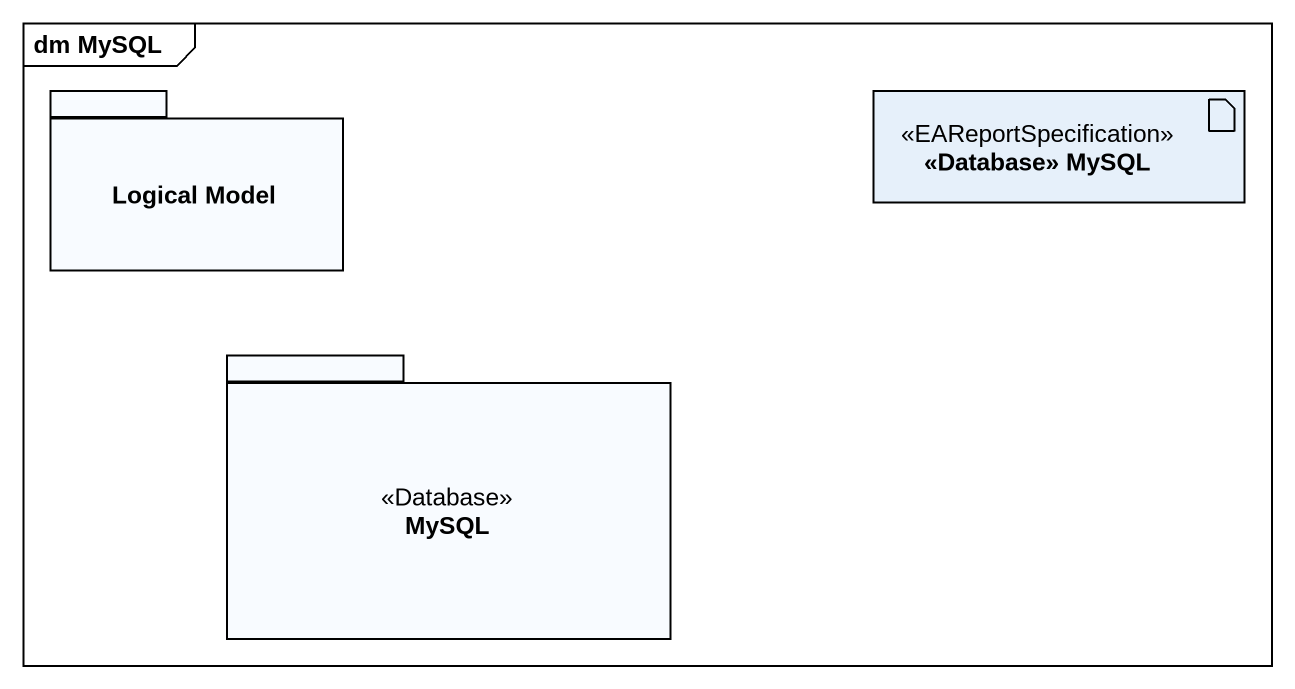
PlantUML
@startuml
mainframe dm MySQL
package "Logical Model" as Logical_Model {
}
artifact "<<Database>> MySQL" as Database_MySQL <<EAReportSpecification>>
package MySQL <<Database>> {
}
@enduml
